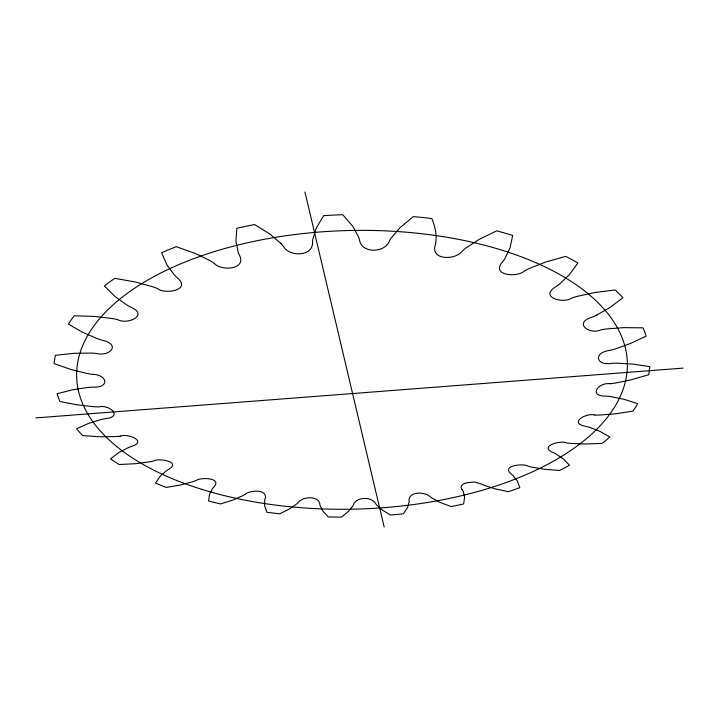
<?xml version="1.0" encoding="UTF-8"?>
<svg xmlns="http://www.w3.org/2000/svg" width="719" height="719" viewBox="0 0 719 719"><rect width="100%" height="100%" fill="white"/><g stroke="black" fill="none" stroke-linecap="round" stroke-linejoin="round"><path stroke-width="1.08" d="M245.296 494.151C250.392 490.115 266.569 489.019 265.455 497.872A41.531 17.894 -0.5 0 0 264.718 499.84L264.574 505.619L266.947 512.27A298.214 151.233 -1.4 0 0 279.79 513.824L289.694 508.827L296.812 503.794A42.026 18.227 0.4 0 0 298.583 501.961C303.463 496.685 317.25 495.58 319.748 503.363A41.369 17.786 -1.5 0 0 320.009 505.322L322.723 510.85L328.286 516.961A298.214 151.233 -1.4 0 0 341.471 517.105L348.607 511.281L353.029 505.709A41.495 17.867 -0.6 0 0 353.847 503.767C357.523 496.865 370.689 496.73 375.219 502.851A41.621 17.957 -2.6 0 0 376.45 504.711L381.87 509.744L390.39 515.038A298.214 151.233 -1.4 0 0 403.467 513.788L407.61 507.407L409.183 501.538A41.378 17.786 -1.6 0 0 409.012 499.57C410.064 491.266 424.543 491.832 429.809 496.38A42.295 18.415 -3.6 0 0 431.966 498.042L439.929 502.347L451.155 506.58A298.214 151.233 -1.4 0 0 463.665 503.947L464.591 497.269L463.189 491.374A41.684 17.993 -2.7 0 0 462.02 489.477M596.833 315.039L610.036 307.453L622.906 297.747A298.214 151.233 -1.4 0 0 615.167 289.946L594.838 292.534L577.303 296.327A52.784 27.61 -7.7 0 0 571.749 298.043C563.408 304.137 538.873 297.154 555.607 286.872A55.731 31.51 -6.4 0 0 559.598 284.005L569.466 274.523L577.905 262.965A298.214 151.233 -1.4 0 0 565.655 256.395L545.721 262.022L529.445 268.385A54.527 29.776 -7.3 0 0 524.582 270.901C518.004 277.552 490.987 275.952 502.096 262.309A56.657 33.047 -4.7 0 0 504.711 258.885L509.987 248.091L512.692 235.428A298.214 151.233 -1.4 0 0 496.64 230.853L479.079 239.427L465.741 248.118A55.866 31.726 -6.2 0 0 462.074 251.299C455.783 259.936 431.831 260.494 434.878 246.302A57.098 33.856 -2.4 0 0 435.768 242.582C436.99 234.403 434.905 226.099 431.831 218.549A298.214 151.233 -1.4 0 0 413.326 216.599L400.097 227.59L391.19 238.007A56.738 33.191 -4.4 0 0 389.15 241.638C384.44 252.728 362.565 253.573 359.671 240.892A57.044 33.757 0.1 0 0 358.682 237.18L352.804 226.35L342.747 214.702A298.214 151.233 -1.4 0 0 323.649 215.664L316.225 228.166L312.747 239.445A57.116 33.892 -2.1 0 0 312.576 243.211C312.055 256.683 289.658 256.728 283.69 246.842A56.504 32.777 2.3 0 0 280.913 243.462M466.406 482.943C463.369 483.177 459.037 486.404 462.011 489.477M466.955 482.782L474.306 481.982L481.406 484.04A43.365 19.17 -4.6 0 0 484.453 485.433L495.031 488.83L508.36 491.661A298.214 151.233 -1.4 0 0 519.819 487.689L517.329 481.011L512.863 475.376A42.403 18.496 -3.7 0 0 510.679 473.641C501.574 465.508 523.225 463.198 527.773 466.074A44.794 20.231 -5.5 0 0 531.629 467.089L544.319 469.228L559.616 470.487A298.214 151.233 -1.4 0 0 569.466 465.22L563.39 458.902L555.805 453.842A43.517 19.287 -4.7 0 0 552.641 452.386C538.819 446.193 560.946 439.983 566.482 442.859A46.537 21.606 -6.4 0 0 571.039 443.407L585.428 444L602.171 443.407A298.214 151.233 -1.4 0 0 609.802 436.963L600.05 431.409L589.418 427.311A44.991 20.384 -5.7 0 0 585.329 426.25C568.154 422.952 586.857 412.355 594.874 415.052M120.262 436.172C127.119 433.027 147.898 441.142 131.865 446.31A44.461 19.979 2.5 0 0 128.135 447.694L118.941 452.485L110.501 458.893A298.214 151.233 -1.4 0 0 119.237 464.546L135.54 463.683L149.345 461.877A45.926 21.112 3.3 0 0 153.65 460.951C158.557 457.832 181.089 461.544 169.109 469.103A43.104 18.991 1.6 0 0 166.341 470.801L160.193 476.257L155.511 483.114A298.214 151.233 -1.4 0 0 166.188 487.446L180.775 484.912L192.656 481.748A44.281 19.844 2.4 0 0 196.197 480.418C200.547 477.263 221.407 477.506 214.478 486.404A42.115 18.299 0.6 0 0 212.716 488.291L209.615 494.052L208.555 500.972A298.214 151.233 -1.4 0 0 220.58 503.92L232.992 500.02L242.618 495.786A42.96 18.883 1.5 0 0 245.305 494.16M610.197 383.712C598.136 382.059 587.944 396.385 606.009 396.124A46.762 21.786 -6.5 0 1 610.898 396.645L624.353 399.378L637.681 403.683A298.214 151.233 -1.4 0 1 632.972 411.115L615.491 413.811L599.961 415.034A48.497 23.278 -7.1 0 1 594.865 415.061M35.95 417.901L683.05 368.119M214.289 263.433C221.191 271.171 245.952 269.715 239.831 255.883A57.008 33.685 0.4 0 1 238.151 252.306L235.922 241.162L236.848 228.274A298.214 151.233 -1.4 0 1 254.562 224.526L269.922 234.052L280.922 243.453M304.928 192L384.153 527M120.262 436.181A47.822 22.684 4.1 0 1 115.337 436.595L100.103 436.748L82.703 435.633A298.214 151.233 -1.4 0 1 76.6 428.794L88.509 423.419L100.885 419.581A46.142 21.282 3.4 0 1 105.486 418.638C123.533 416.804 109.27 404.204 98.818 406.882A49.872 24.545 4.7 0 1 93.488 406.675L77.517 404.896L59.884 401.526A298.214 151.233 -1.4 0 1 57.125 393.742L72.493 389.806L87.466 387.496A48.065 22.9 4.2 0 1 92.76 387.137C110.205 388.116 107.473 374.347 92.068 374.293A51.903 26.621 4.9 0 1 86.613 373.386L70.866 369.449L54.132 363.625A298.214 151.233 -1.4 0 1 55.399 355.294L73.653 353.362L90.54 353.056A50.123 24.788 4.7 0 1 96.247 353.406C109.827 357.019 121.304 344.302 102.332 340.267A53.772 28.796 4.8 0 1 97.146 338.586L82.811 332.385L68.377 324.107A298.214 151.233 -1.4 0 1 74.165 315.785L94.288 316.414L112.011 318.49A52.145 26.882 5 0 1 117.736 319.649C127.317 325.123 149.228 315.156 130.966 307.22A55.309 30.881 4 0 1 126.499 304.775L114.941 296.444L104.336 285.937A298.214 151.233 -1.4 0 1 114.77 278.352L135.253 281.956L152.383 286.647A53.979 29.066 4.7 0 1 157.641 288.652C164.948 294.718 191.596 290.117 177.647 278.082A56.406 32.607 2.5 0 1 174.375 274.982L166.952 264.889L161.613 252.737A298.214 151.233 -1.4 0 1 176.245 246.698L195.173 253.403L210.038 260.655A55.471 31.115 3.9 0 1 214.307 263.433M596.824 315.039A54.329 29.515 -7.4 0 1 591.926 317.223C573.214 322.867 589.283 335.216 601.012 329.823A50.806 25.471 -7.6 0 1 606.737 328.934L623.993 327.63L643.047 327.837A298.214 151.233 -1.4 0 1 646.183 336.097L630.392 343.52L615.23 348.967A52.559 27.34 -7.7 0 1 609.874 350.387C593.022 352.418 595.772 366.142 612.004 363.338A48.748 23.493 -7.2 0 1 617.468 363.212L633.241 364.129L649.796 366.654A298.214 151.233 -1.4 0 1 648.709 374.734L631.453 379.758L615.581 383.02A50.555 25.219 -7.6 0 1 610.197 383.712M201.509 489.271A275.44 139.333 -1.4 0 0 626.977 372.433A275.44 139.333 -1.4 0 0 227.546 247.758A275.44 139.333 -1.4 0 0 201.509 489.271"/></g></svg>
